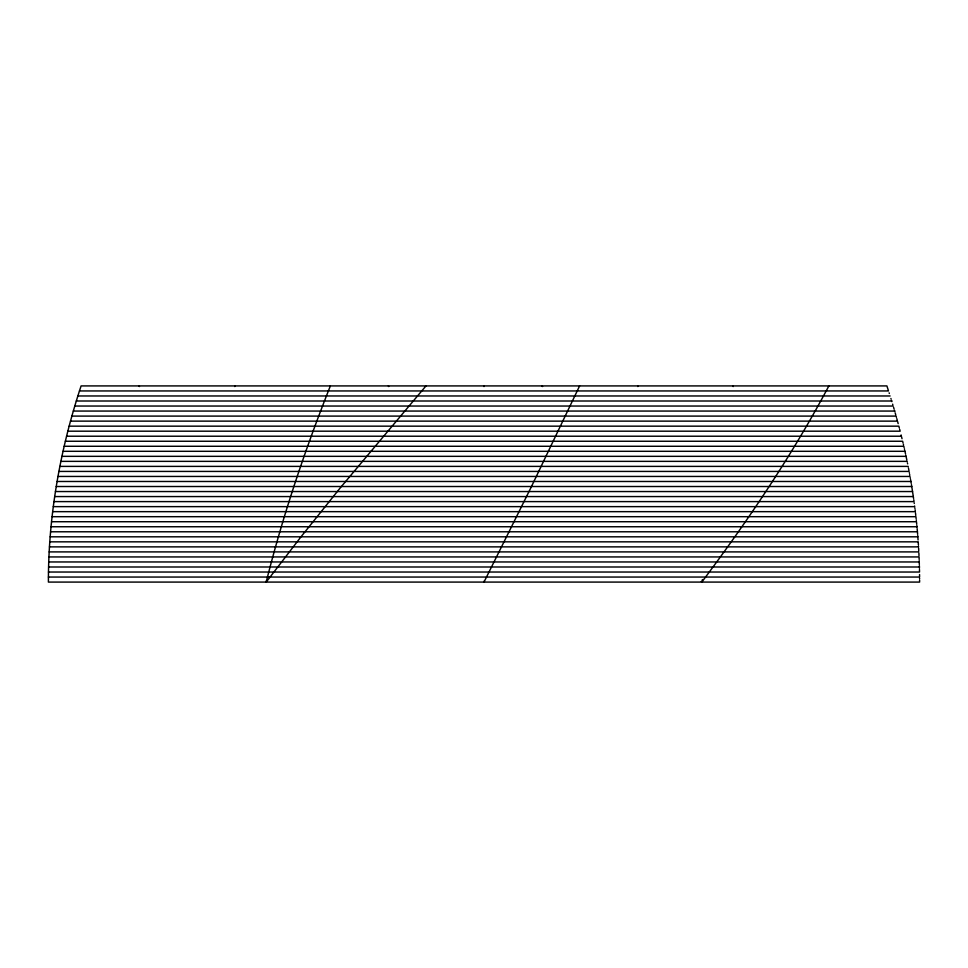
<?xml version="1.0" encoding="UTF-8"?>
<svg xmlns="http://www.w3.org/2000/svg" width="968" height="968" viewBox="0 0 968 968"><rect width="100%" height="100%" fill="white"/><g stroke="black" fill="none" stroke-linecap="round" stroke-linejoin="round"><path stroke-width="1.45" d="M888.321 390.322L886.894 385.917L81.106 385.917C60.21 449.091 48.315 515.46 48.4 582.083L919.6 582.083L919.6 580.195M733.212 386.547L733.248 385.917M702.272 580.195L702.429 579.566M701.957 581.453L701.8 582.083L701.328 581.453M330.366 385.917C305.029 449.914 282.898 515.279 266.2 582.083L265.728 581.453M579.614 385.917L531.492 486.517L484 582.083L483.685 581.453M828.862 385.917C792.344 454.863 748.53 519.707 701.8 582.083L701.643 581.453M425.981 385.917L340.337 487.775L300.988 536.816L266.2 582.083L266.043 581.453M79.473 390.951L888.527 390.951M77.876 395.972L890.124 395.972M76.327 401.006L820.731 401.006M820.937 401.006L891.673 401.006L891.867 401.635M74.814 406.04L893.186 406.04M73.338 411.061L894.662 411.061L894.843 411.69M71.898 416.095L896.102 416.095L896.453 417.353M70.519 421.128L897.481 421.128M69.164 426.162L898.836 426.162L899.332 428.037M67.857 431.184L900.143 431.184L899.659 429.296M66.586 436.217L800.572 436.217M800.766 436.217L901.414 436.217M65.364 441.251L902.636 441.251L903.083 443.138M64.178 446.272L903.822 446.272L904.112 447.531M63.041 451.306L904.959 451.306L905.516 453.823M61.94 456.339L906.06 456.339M60.887 461.361L907.113 461.361L907.246 461.99M59.871 466.394L908.129 466.394L908.25 467.024M58.903 471.428L909.097 471.428L908.504 468.282M57.971 476.45L910.029 476.45M57.088 481.483L910.912 481.483L911.239 483.371M56.241 486.517L911.759 486.517L913.598 498.459M55.442 491.55L912.558 491.55M54.68 496.572L913.32 496.572M53.966 501.606L914.034 501.606L913.768 499.718M53.288 506.639L755.73 506.639M755.947 506.639L914.712 506.639L914.627 506.01M52.659 511.661L915.341 511.661L915.111 509.773M52.078 516.694L915.922 516.694L916.127 518.582M51.534 521.728L916.466 521.728L916.72 524.245M51.038 526.749L916.962 526.749L917.023 527.379M50.578 531.783L917.422 531.783L917.64 534.3M50.167 536.816L917.833 536.816L918.075 539.962M49.791 541.838L918.208 541.838M49.465 546.872L918.535 546.872L918.499 546.242M49.186 551.905L918.813 551.905M48.945 556.939L919.055 556.939L919.164 559.443M48.751 561.96L919.249 561.96L919.334 564.477M48.594 566.994L919.406 566.994L919.431 568.252M48.485 572.028L919.515 572.028L919.467 569.511M48.424 577.049L919.576 577.049L919.552 574.532M542.019 385.917L542.564 386.547M139.138 385.917L139.465 386.547M388.386 385.917L388.676 386.547M637.634 385.917L637.888 386.547M889.132 392.839L889.326 393.468M890.899 398.489L891.092 399.119M891.48 400.377L891.673 401.006M892.629 404.152L892.811 404.781M893.561 407.298L894.117 409.186M894.48 410.444L894.662 411.061M895.206 412.949L895.739 414.836M896.791 418.612L897.312 420.499M897.663 421.758L898.171 423.645M901.099 434.959L901.256 435.588M901.571 436.846L902.031 438.734M903.374 444.385L903.531 445.014M904.39 448.789L904.535 449.418M904.814 450.677L904.959 451.306M905.782 455.081L905.927 455.71M906.193 456.969L906.859 460.102M907.5 463.249L907.633 463.878M909.339 472.686L909.46 473.316M909.69 474.574L909.799 475.203M910.259 477.708L910.368 478.337M910.585 479.596L910.912 481.483M911.445 484.629L911.759 486.517M914.203 502.864L914.288 503.493M914.869 507.897L914.954 508.515M915.486 512.919L915.776 515.436M916.272 519.84L916.333 520.469M916.962 526.749L916.841 525.491M917.144 528.637L917.422 531.783M917.737 535.558L917.833 536.816M918.245 542.467L918.414 544.984M234.752 385.917L234.788 386.547M918.608 548.13L918.753 550.647M918.886 553.164L918.995 555.68M919.201 560.702L919.249 561.96M919.37 565.736L919.406 566.994M919.588 578.307L919.588 578.937M484 385.917L484 386.547M484 581.453L484 582.083"/></g></svg>
